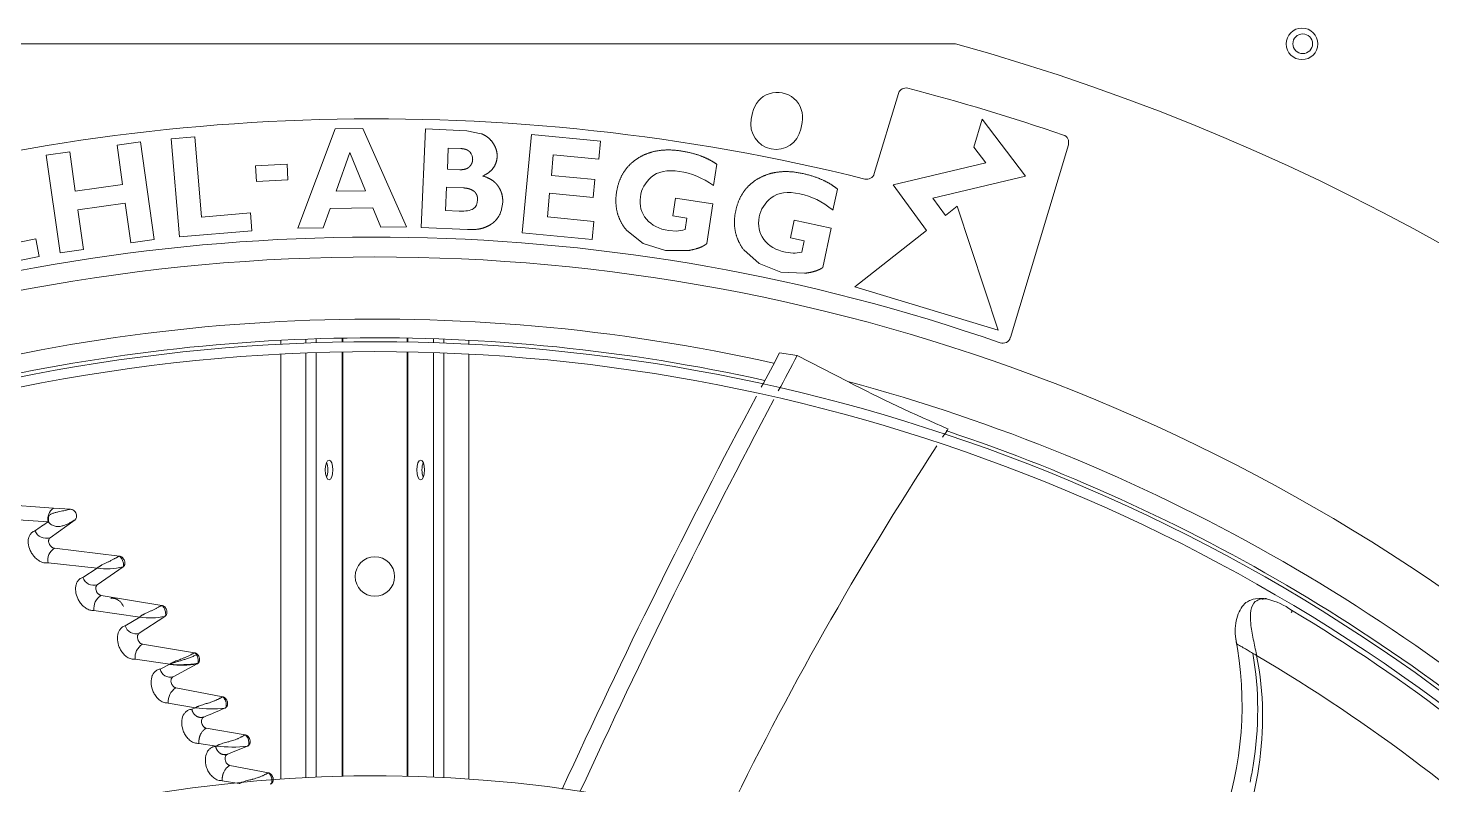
# Model space of a CAD drawing. Header units: millimetres. Extents: x 113490 to 142599, y -20467 to 115.
# Drawn here: x 130017.3 to 130373.1, y -11016.3 to -10824.5 of the extents above; entities that cross this region are included whole.
import ezdxf

# ---------------------------------------------------------------- set-up
doc = ezdxf.new("R2010")
doc.units = ezdxf.units.MM
doc.layers.add('DV3_0', color=7, linetype='Continuous')

msp = doc.modelspace()

# ---------------------------------------------------------------- linework, layer by layer
at = {"layer": 'DV3_0', "color": 7, "linetype": 'Continuous', "lineweight": 15}
for p, q in [((129958.06, -10828.49), (130252.41, -10828.49)), ((130237.91, -10841.1), (130231.8, -10861.39)), ((130200.96, -10845.94), (130200.63, -10847.61)), ((130213.19, -10850.1), (130213.52, -10848.44)), ((130259.18, -10847.62), (130257.04, -10854.72)), ((130270.16, -10862.06), (130259.18, -10847.62)), ((130095.18, -10850.07), (130085.73, -10875.19)), ((130102.2, -10849.99), (130095.18, -10850.07)), ((130113.23, -10874.86), (130102.2, -10849.99)), ((130118.07, -10850.05), (130116.94, -10875.02)), ((130128.53, -10850.52), (130118.07, -10850.05)), ((130132.21, -10851.26), (130128.53, -10850.52)), ((130144.93, -10851.46), (130142.55, -10876.35)), ((130162.43, -10853.13), (130144.93, -10851.46)), ((130045.83, -10853.32), (130039.89, -10854.16)), ((130039.89, -10854.16), (130041.3, -10864.13)), ((130049.33, -10878.07), (130045.83, -10853.32)), ((130059.58, -10852.03), (130053.61, -10852.53)), ((130053.61, -10852.53), (130055.69, -10877.44)), ((130061.28, -10872.39), (130059.58, -10852.03)), ((130123.61, -10860.26), (130123.85, -10854.9)), ((130123.85, -10854.9), (130127.03, -10855.04)), ((130161.99, -10857.69), (130162.43, -10853.13)), ((130257.04, -10854.72), (130260.06, -10858.68)), ((130266.29, -10902.95), (130281, -10854.07)), ((130027.9, -10855.85), (130021.96, -10856.69)), ((130021.96, -10856.69), (130025.46, -10881.45)), ((130029.31, -10865.83), (130027.9, -10855.85)), ((130082.99, -10858.97), (130075, -10859.39)), ((130083.2, -10862.96), (130082.99, -10858.97)), ((130095.41, -10865.8), (130098.85, -10856.01)), ((130098.85, -10856.01), (130102.87, -10865.71)), ((130149.96, -10861.83), (130150.46, -10856.59)), ((130150.46, -10856.59), (130161.99, -10857.69)), ((130191.08, -10864.43), (130191.88, -10859.03)), ((130260.06, -10858.68), (130236.56, -10864.22)), ((130075, -10859.39), (130075.21, -10863.38)), ((130126.79, -10860.4), (130123.61, -10860.26)), ((130160.97, -10862.88), (130149.96, -10861.83)), ((130246.63, -10867.6), (130270.16, -10862.06)), ((130041.3, -10864.13), (130029.31, -10865.83)), ((130075.21, -10863.38), (130083.2, -10862.96)), ((130102.87, -10865.71), (130095.41, -10865.8)), ((130123.13, -10870.74), (130123.4, -10864.82)), ((130123.4, -10864.82), (130127.67, -10865.01)), ((130160.54, -10867.42), (130160.97, -10862.88)), ((130221.34, -10870.63), (130222.48, -10865.29)), ((130236.56, -10864.22), (130245.03, -10875.77)), ((130029.98, -10870.6), (130041.97, -10868.9)), ((130041.97, -10868.9), (130043.39, -10878.91)), ((130137.2, -10870.9), (130137.63, -10868.61)), ((130148.95, -10872.37), (130149.53, -10866.37)), ((130149.53, -10866.37), (130160.54, -10867.42)), ((130181.45, -10867.59), (130180.77, -10872.12)), ((130190.9, -10869), (130181.45, -10867.59)), ((130189.39, -10879.12), (130190.9, -10869)), ((130249.84, -10871.98), (130246.63, -10867.6)), ((130252.82, -10869.63), (130249.84, -10871.98)), ((130263.17, -10901.03), (130252.82, -10869.63)), ((130031.39, -10880.61), (130029.98, -10870.6)), ((130073.69, -10871.36), (130061.28, -10872.39)), ((130074.07, -10875.9), (130073.69, -10871.36)), ((130092.12, -10875.11), (130093.87, -10870.19)), ((130093.87, -10870.19), (130104.71, -10870.06)), ((130104.71, -10870.06), (130106.74, -10874.94)), ((130126.59, -10870.89), (130123.13, -10870.74)), ((130160.75, -10873.5), (130148.95, -10872.37)), ((130180.77, -10872.12), (130184.3, -10872.64)), ((130184.3, -10872.64), (130183.86, -10875.54)), ((130211.54, -10873.19), (130210.59, -10877.67)), ((130220.89, -10875.18), (130211.54, -10873.19)), ((130055.69, -10877.44), (130074.07, -10875.9)), ((130085.73, -10875.19), (130092.12, -10875.11)), ((130106.74, -10874.94), (130113.23, -10874.86)), ((130116.94, -10875.02), (130128.74, -10875.56)), ((130142.55, -10876.35), (130160.31, -10878.04)), ((130160.31, -10878.04), (130160.75, -10873.5)), ((130169.12, -10875.84), (130173.27, -10879.11)), ((130181.69, -10875.93), (130179.75, -10875.84)), ((130218.76, -10885.19), (130220.89, -10875.18)), ((130245.03, -10875.77), (130226.85, -10890.1)), ((130019.27, -10877.95), (130007.65, -10880.24)), ((130020.16, -10882.43), (130019.27, -10877.95)), ((130043.39, -10878.91), (130049.33, -10878.07)), ((130173.27, -10879.11), (130178.85, -10880.89)), ((130210.59, -10877.67), (130214.07, -10878.42)), ((130214.07, -10878.42), (130213.46, -10881.29)), ((130002.65, -10885.88), (130020.16, -10882.43)), ((130025.46, -10881.45), (130031.39, -10880.61)), ((130178.85, -10880.89), (130184.81, -10880.85)), ((130198.72, -10880.67), (130202.66, -10884.2)), ((130211.27, -10881.54), (130209.33, -10881.32)), ((130202.66, -10884.2), (130208.13, -10886.32)), ((130208.13, -10886.32), (130214.08, -10886.64)), ((130226.85, -10890.1), (130263.17, -10901.03)), ((130081.43, -10904.61), (130081.43, -10903.61)), ((130097.09, -10904.06), (130097.09, -10903.06)), ((130113.39, -10903.06), (130113.39, -10904.06)), ((130129.05, -10904.61), (130129.05, -10903.61)), ((130081.43, -11014.81), (130081.43, -10907.12)), ((130097.09, -11014.09), (130097.09, -10906.56)), ((130113.39, -10906.56), (130113.39, -11014.09)), ((130129.05, -11014.81), (130129.05, -10907.12)), ((130212.28, -10907.5), (130207.82, -10906.84)), ((130225.08, -10914.06), (130212.28, -10907.5)), ((130009.94, -10945.15), (130023.78, -10946.18)), ((130023.78, -10946.18), (130028.1, -10946.44)), ((130008.62, -10948.73), (130022.44, -10949.63)), ((130022.44, -10949.63), (130022.6, -10949.78)), ((130029.24, -10949.1), (130022.9, -10953.68)), ((130024.02, -10956.32), (130040.48, -10958.35)), ((130022.42, -10960.05), (130034.83, -10961.4)), ((130034.83, -10961.4), (130031.22, -10963.73)), ((130041.41, -10961.07), (130034.89, -10965.57)), ((130035.83, -10968.27), (130051.24, -10970.83)), ((130034.04, -10972.09), (130045.63, -10973.77)), ((130045.63, -10973.77), (130041.97, -10975.98)), ((130052.03, -10973.59), (130045.5, -10977.89)), ((130046.34, -10980.63), (130059.54, -10982.83)), ((130044.48, -10984.48), (130053.27, -10985.74)), ((130053.27, -10985.74), (130050.79, -10986.95)), ((130060.21, -10985.65), (130054.08, -10988.91)), ((130054.78, -10991.7), (130066.67, -10994)), ((130052.85, -10995.56), (130059.81, -10996.75)), ((130059.81, -10996.75), (130058.84, -10997.12)), ((130062.51, -11001.93), (130072.38, -11003.65)), ((130060.63, -11005.78), (130065.1, -11006.45)), ((130065.1, -11006.45), (130064.88, -11006.53)), ((130068.47, -11011.37), (130078.25, -11013.25)), ((130066.54, -11015.24), (130070.88, -11015.97))]:
    msp.add_line(p, q, dxfattribs=at)
at = {"layer": 'DV3_0', "color": 7, "linetype": 'Continuous', "lineweight": 20}
for p, q in [((130087.74, -10904.33), (130087.74, -10903.33)), ((130090.36, -10904.23), (130090.36, -10903.23)), ((130096.93, -10904.07), (130096.93, -10903.07)), ((130113.55, -10904.07), (130113.55, -10903.07)), ((130120.12, -10904.23), (130120.12, -10903.23)), ((130122.74, -10904.33), (130122.74, -10903.33)), ((130087.74, -11014.43), (130087.74, -10906.83)), ((130090.36, -11014.31), (130090.36, -10906.73)), ((130096.93, -11014.09), (130096.93, -10906.57)), ((130113.55, -11014.09), (130113.55, -10906.57)), ((130120.12, -11014.31), (130120.12, -10906.73)), ((130122.74, -11014.43), (130122.74, -10906.83))]:
    msp.add_line(p, q, dxfattribs=at)
at = {"layer": 'DV3_0', "color": 7, "linetype": 'Continuous', "lineweight": 15}
for centre, radius in [((130340.2, -10828.5), 4), ((130340.4, -10828.48), 2.5), ((130105.24, -10963.49), 5)]:
    msp.add_circle(centre, radius, dxfattribs=at)
for centre, radius, start, end in [((130105.24, -11359.99), 551.5, 15.4775, 74.5225), ((130207.24, -10847.19), 6.4, 348.75, 168.75), ((130239.82, -10841.68), 2, 75.4439, 163.25), ((130105.24, -11359.99), 537.5, 71.0561, 75.4439), ((130105.24, -11359.99), 512.5, 75.9794, 107.1378), ((130206.91, -10848.85), 6.4, 168.75, 348.75), ((130279.08, -10853.49), 2, 343.25, 71.0561), ((130229.89, -10860.82), 2, 255.9794, 343.25), ((130105.24, -11359.99), 482.5, 70.825, 107.1317), ((130105.24, -11359.99), 477.5, 46.9802, 133.0198), ((130105.24, -11359.99), 456, 45.9967, 135.345), ((130105.24, -11359.99), 457, 77.5175, 104.2543), ((130264.37, -10902.37), 2, 250.825, 343.25), ((130105.24, -11359.99), 453.5, 90, 135.5593), ((130105.24, -11359.99), 453.5, 45.9921, 90), ((131826.83, -11783.04), 1840.9, 151.57802, 151.88534), ((131904.01, -11818.41), 1921.39, 151.69991, 152.00241), ((130412.03, -10552.05), 407.44, 242.6881, 246.6449), ((131826.83, -11783.04), 1840.9, 151.96336, 155.42218), ((131904.01, -11818.41), 1921.39, 152.07515, 155.37903), ((130978.24, -11406.96), 872.25, 146.54442, 146.70969), ((130105.24, -11359.99), 457, 46.1533, 71.5308), ((130978.24, -11406.96), 872.25, 146.8819, 154.10499), ((130025.63, -10948.88), 3.28, 124.4035, 193.2063), ((130024.09, -10949.42), 1.96, 129.2476, 139.846), ((130118.22, -11093.41), 172.76, 123.6694, 125.0185), ((130026.29, -10948.95), 3.78, 167.9046, 192.7148), ((130024.71, -10948.06), 2.72, 219.2454, 226.0311), ((130021.95, -10950.7), 3.12, 202.9813, 287.5853), ((130025.91, -10959.34), 3.56, 122.1591, 191.5595), ((130037.13, -10941.85), 19.69, 263.3082, 282.5642), ((130034.02, -10962.74), 2.97, 199.4659, 287.0302), ((130037.91, -10971.57), 3.9, 122.1583, 187.5906), ((130330.63, -10972.9), 3.79, 77.061, 126.3859), ((130330.93, -10970.05), 1.01, 56.9571, 135.7951), ((130331.52, -10968.99), 0.229, 257.3221, 265.2989), ((130326.39, -10988.18), 19.65, 55.265, 74.9071), ((130104.95, -11360.29), 452.62, 46.1596, 59.0713), ((130044.69, -10975.17), 2.85, 196.7002, 286.4857), ((130048.32, -10955.77), 18.2, 261.4837, 281.7372), ((130235.13, -10996.17), 89.89, 340.2075, 11.1643), ((130048.43, -10984.01), 3.98, 121.7581, 186.7459), ((130244.18, -10997.37), 84.81, 350.506, 9.7892), ((130200.86, -11008.49), 130.27, 11.0605, 11.1618), ((130053.34, -10986.41), 2.6, 191.9833, 286.655), ((130056.42, -10962.2), 23.76, 262.3892, 279.1865), ((130056.96, -10995.2), 4.12, 121.902, 185.08), ((130063.9, -10969.27), 27.78, 261.5257, 276.8733), ((128257.45, -6692.3), 4669.53, 292.73255, 292.8035), ((130069.27, -10973.99), 32.73, 262.6745, 276.415), ((128162.19, -6226.39), 5147.86, 291.72747, 291.78788), ((130067.5, -11007.73), 1.04, 238.4772, 273.809), ((130230.08, -10995.56), 99.02, 348.2937, 350.8181), ((130105.24, -11359.99), 346, 46.4603, 135.3186)]:
    msp.add_arc(centre, radius, start, end, dxfattribs=at)
at = {"layer": 'DV3_0', "color": 7, "linetype": 'Continuous', "lineweight": 20}
for centre, radius, start, end in [((130105.24, -11359.99), 461.75, 77.3584, 107.6844), ((130105.24, -11359.99), 461.75, 46.1456, 74.9574), ((130058.79, -10984.01), 1.39, 28.5144, 57.7171), ((130107.26, -11358.1), 435.17, 46.1979, 59.4106), ((130055.67, -10958.1), 27.75, 265.0448, 279.7658), ((130059.94, -10985.26), 0.473, 304.7153, 336.8695)]:
    msp.add_arc(centre, radius, start, end, dxfattribs=at)
at = {"layer": 'DV3_0', "color": 7, "linetype": 'Continuous', "lineweight": 15}
for centre, major_axis, ratio, start_param, end_param in [((130123.38, -10858.73), (-6.56, -1.66), 0.614349, 2.958164, 3.43458), ((130445.1, -10979.28), (272.04, -113.98), 0.160656, 3.064277, 3.184555), ((130401.25, -11123.27), (225.91, -261.05), 0.127024, 2.997196, 3.143033), ((130165.65, -11333.15), (15.09, 472.48), 0.183952, 6.16269, 6.26334), ((130415.03, -11141.64), (209.27, -274.17), 0.127082, 2.997129, 3.143033), ((130078.41, -10824.31), (-52.22, 45.56), 0.179638, 3.093177, 3.288878), ((130467.59, -11000.74), (264.29, -130.34), 0.160729, 3.064235, 3.184569), ((130167.19, -11336.91), (44.07, 470.66), 0.183952, 6.16269, 6.26334), ((130083.33, -10843.6), (-47.43, 26.04), 0.172874, -3.479683, -3.23109), ((130125.01, -10867.87), (-12.35, 2.41), 0.677865, 2.750654, 3.065029), ((130312.57, -10735.56), (138.09, 137.84), 0.194961, 3.124381, 3.285213), ((130196.62, -10865.12), (-16.61, -10.3), 0.198416, 0.346171, 0.581461), ((130350.52, -10749.46), (146.3, 129.11), 0.194957, 3.124381, 3.285209), ((130226.73, -10871.74), (-17.11, -9.2), 0.198856, 0.347295, 0.583383), ((130092.35, -10936.49), (0, -2.5), 0.386711, 0.731153, 2.41044), ((130118.13, -10936.49), (0, -2.5), 0.386711, 3.87274, 5.552038)]:
    msp.add_ellipse(centre, major_axis=major_axis, ratio=ratio, start_param=start_param, end_param=end_param, dxfattribs=at)
for centre in [(130093.64, -10936.49), (130116.84, -10936.49)]:
    msp.add_ellipse(centre, major_axis=(0, -2.5), ratio=0.386711, dxfattribs=at)
for points, degree, knots in [([(130134.57, -10852.87), (130134.17, -10852.41), (130133.63, -10852.03), (130133.01, -10851.59), (130132.21, -10851.26)], 2, [0, 0, 0, 0.5, 0.5, 1, 1, 1]), ([(130127.03, -10855.04), (130127.43, -10855.06), (130127.77, -10855.13), (130128.12, -10855.2), (130128.42, -10855.31), (130128.72, -10855.43), (130128.96, -10855.6), (130129.19, -10855.76), (130129.37, -10855.97)], 2, [0, 0, 0, 0.25, 0.25, 0.5, 0.5, 0.75, 0.75, 1, 1, 1]), ([(130136.21, -10857.16), (130136.28, -10856.1), (130135.91, -10855.09), (130135.51, -10853.95), (130134.57, -10852.87)], 2, [0, 0, 0, 0.5, 0.5, 1, 1, 1]), ([(130182.74, -10855.63), (130179.31, -10855.11), (130176.44, -10855.68), (130173.91, -10856.19), (130171.83, -10857.53)], 2, [0, 0, 0, 0.5, 0.5, 1, 1, 1]), ([(130130.02, -10857.83), (130130, -10858.34), (130129.8, -10858.8), (130129.59, -10859.24), (130129.22, -10859.63)], 2, [0, 0, 0, 0.5, 0.5, 1, 1, 1]), ([(130132.59, -10861.97), (130134.37, -10861.18), (130135.28, -10859.91), (130136.12, -10858.73), (130136.21, -10857.16)], 2, [0, 0, 0, 0.5, 0.5, 1, 1, 1]), ([(130171.83, -10857.53), (130169.62, -10858.96), (130168.29, -10861.05), (130166.9, -10863.24), (130166.47, -10866.17)], 2, [0, 0, 0, 0.5, 0.5, 1, 1, 1]), ([(130191.88, -10859.03), (130190.27, -10857.86), (130188.21, -10857.05), (130185.78, -10856.09), (130182.74, -10855.63)], 2, [0, 0, 0, 0.5, 0.5, 1, 1, 1]), ([(130129.22, -10859.63), (130128.83, -10860.03), (130128.22, -10860.22), (130127.62, -10860.41), (130126.79, -10860.4)], 2, [0, 0, 0, 0.5, 0.5, 1, 1, 1]), ([(130136.48, -10864.57), (130135.92, -10863.76), (130135.06, -10863.14), (130134.04, -10862.42), (130132.59, -10861.97)], 2, [0, 0, 0, 0.5, 0.5, 1, 1, 1]), ([(130202.56, -10862.57), (130200.26, -10863.85), (130198.81, -10865.86), (130197.28, -10867.96), (130196.68, -10870.86)], 2, [0, 0, 0, 0.5, 0.5, 1, 1, 1]), ([(130213.56, -10861.34), (130210.17, -10860.61), (130207.27, -10861.01), (130204.72, -10861.35), (130202.56, -10862.57)], 2, [0, 0, 0, 0.5, 0.5, 1, 1, 1]), ([(130222.48, -10865.29), (130220.94, -10864.03), (130218.93, -10863.09), (130216.56, -10861.98), (130213.56, -10861.34)], 2, [0, 0, 0, 0.5, 0.5, 1, 1, 1]), ([(130127.67, -10865.01), (130128.51, -10865.05), (130129.17, -10865.26), (130129.83, -10865.47), (130130.33, -10865.85)], 2, [0, 0, 0, 0.5, 0.5, 1, 1, 1]), ([(130130.33, -10865.85), (130130.57, -10866.04), (130130.75, -10866.27), (130130.93, -10866.5), (130131.05, -10866.77), (130131.28, -10867.31), (130131.26, -10868)], 2, [0, 0, 0, 0.25, 0.25, 0.5, 0.5, 1, 1, 1]), ([(130137.63, -10868.61), (130137.68, -10867.51), (130137.39, -10866.5), (130137.1, -10865.48), (130136.48, -10864.57)], 2, [0, 0, 0, 0.5, 0.5, 1, 1, 1]), ([(130166.47, -10866.17), (130166.05, -10869.05), (130166.75, -10871.51), (130167.42, -10873.87), (130169.12, -10875.84)], 2, [0, 0, 0, 0.5, 0.5, 1, 1, 1]), ([(130133.11, -10875.01), (130134.06, -10874.63), (130134.77, -10874.16), (130135.37, -10873.76), (130135.81, -10873.28)], 2, [0, 0, 0, 0.5, 0.5, 1, 1, 1]), ([(130196.68, -10870.86), (130196.08, -10873.71), (130196.63, -10876.21), (130197.15, -10878.61), (130198.72, -10880.67)], 2, [0, 0, 0, 0.5, 0.5, 1, 1, 1]), ([(130184.81, -10880.85), (130186.43, -10880.58), (130187.66, -10880.09), (130188.67, -10879.68), (130189.39, -10879.12)], 2, [0, 0, 0, 0.5, 0.5, 1, 1, 1]), ([(130214.08, -10886.64), (130215.71, -10886.47), (130216.97, -10886.05), (130218, -10885.71), (130218.76, -10885.19)], 2, [0, 0, 0, 0.5, 0.5, 1, 1, 1]), ([(130028.1, -10946.44), (130027.8, -10946.5), (130027.45, -10946.58), (130026.66, -10946.76), (130026.21, -10946.86), (130025.49, -10947.01), (130025.23, -10947.06), (130024.72, -10947.18), (130024.46, -10947.23), (130023.95, -10947.37), (130023.7, -10947.45), (130023.24, -10947.64), (130023.03, -10947.75), (130022.85, -10947.9)], 3, [0, 0, 0, 0, 0.25, 0.25, 0.5, 0.5, 0.625, 0.625, 0.75, 0.75, 0.875, 0.875, 1, 1, 1, 1]), ([(130029.24, -10949.1), (130029.42, -10948.98), (130029.56, -10948.77), (130029.68, -10948.26), (130029.66, -10947.95), (130029.48, -10947.46), (130029.39, -10947.29), (130029.17, -10946.99), (130029.03, -10946.85), (130028.77, -10946.65), (130028.64, -10946.59), (130028.39, -10946.48), (130028.25, -10946.45), (130028.1, -10946.44)], 3, [0, 0, 0, 0, 0.25, 0.25, 0.5, 0.5, 0.625, 0.625, 0.75, 0.75, 0.875, 0.875, 1, 1, 1, 1]), ([(130022.82, -10950.02), (130023.09, -10950.28), (130023.41, -10950.47), (130024.06, -10950.73), (130024.4, -10950.79), (130025.07, -10950.83), (130025.4, -10950.8), (130026.04, -10950.67), (130026.34, -10950.58), (130026.93, -10950.37), (130027.2, -10950.25), (130027.72, -10950), (130027.96, -10949.86), (130028.63, -10949.49), (130028.99, -10949.25), (130029.24, -10949.1)], 3, [0, 0, 0, 0, 0.125, 0.125, 0.25, 0.25, 0.375, 0.375, 0.5, 0.5, 0.625, 0.625, 0.75, 0.75, 1, 1, 1, 1]), ([(130019.08, -10951.92), (130018.93, -10951.98), (130018.65, -10952.09), (130018.29, -10952.34), (130017.99, -10952.65), (130017.75, -10953), (130017.58, -10953.37), (130017.34, -10954.16), (130017.34, -10955.53), (130017.91, -10957.05), (130018.65, -10958.17), (130019.36, -10958.96), (130020.27, -10959.62), (130021.34, -10960.08), (130022.06, -10960.06), (130022.42, -10960.05)], 3, [0, 0, 0, 0, 0.044282, 0.086947, 0.128181, 0.168178, 0.206942, 0.244399, 0.392716, 0.551505, 0.626615, 0.710875, 0.802196, 0.898624, 1, 1, 1, 1]), ([(130022.9, -10953.68), (130022.87, -10953.7), (130022.83, -10953.74), (130022.76, -10953.8), (130022.71, -10953.87), (130022.64, -10953.98), (130022.58, -10954.14), (130022.53, -10954.35), (130022.53, -10954.59), (130022.58, -10954.93), (130022.72, -10955.28), (130022.92, -10955.61), (130023.09, -10955.81), (130023.27, -10955.98), (130023.45, -10956.11), (130023.63, -10956.21), (130023.83, -10956.29), (130023.95, -10956.31), (130024.02, -10956.32)], 3, [0, 0, 0, 0, 0.029926, 0.059804, 0.0899, 0.120475, 0.184302, 0.249473, 0.320003, 0.392088, 0.546011, 0.623156, 0.700072, 0.760986, 0.821133, 0.882127, 0.941254, 1, 1, 1, 1]), ([(130034.83, -10961.4), (130034.87, -10961.37), (130034.93, -10961.31), (130035.05, -10961.21), (130035.18, -10961.11), (130035.33, -10961), (130035.49, -10960.9), (130035.67, -10960.79), (130035.86, -10960.67), (130036.11, -10960.54), (130036.41, -10960.39), (130036.77, -10960.21), (130037.11, -10960.05), (130037.46, -10959.89), (130037.79, -10959.73), (130038.13, -10959.56), (130038.47, -10959.39), (130038.8, -10959.22), (130039.12, -10959.05), (130039.42, -10958.88), (130039.71, -10958.73), (130039.98, -10958.58), (130040.24, -10958.45), (130040.4, -10958.38), (130040.48, -10958.35)], 3, [0, 0, 0, 0, 0.023358, 0.048607, 0.075803, 0.104995, 0.136229, 0.169543, 0.204976, 0.24256, 0.301686, 0.361473, 0.421929, 0.476499, 0.53161, 0.587466, 0.643866, 0.698282, 0.750998, 0.802313, 0.852538, 0.901999, 0.951034, 1, 1, 1, 1]), ([(130040.48, -10958.35), (130040.51, -10958.35), (130040.58, -10958.36), (130040.68, -10958.39), (130040.78, -10958.42), (130040.88, -10958.46), (130040.97, -10958.51), (130041.1, -10958.58), (130041.24, -10958.69), (130041.4, -10958.85), (130041.56, -10959.05), (130041.69, -10959.29), (130041.8, -10959.55), (130041.88, -10959.91), (130041.88, -10960.26), (130041.79, -10960.57), (130041.71, -10960.75), (130041.61, -10960.89), (130041.52, -10960.99), (130041.45, -10961.04), (130041.41, -10961.07)], 3, [0, 0, 0, 0, 0.030046, 0.059999, 0.090071, 0.120472, 0.151405, 0.183063, 0.238908, 0.29524, 0.368162, 0.441585, 0.516209, 0.590866, 0.737097, 0.805482, 0.87329, 0.91637, 0.958392, 1, 1, 1, 1]), ([(130031.22, -10963.72), (130031.06, -10963.78), (130030.76, -10963.89), (130030.37, -10964.16), (130030.05, -10964.48), (130029.82, -10964.82), (130029.64, -10965.18), (130029.38, -10965.94), (130029.29, -10967.28), (130029.76, -10968.84), (130030.43, -10970.03), (130031.12, -10970.88), (130031.99, -10971.58), (130033.01, -10972.07), (130033.69, -10972.08), (130034.04, -10972.09)], 3, [0, 0, 0, 0, 0.048476, 0.093805, 0.13626, 0.175839, 0.21232, 0.245599, 0.39477, 0.547934, 0.630233, 0.718059, 0.809647, 0.90347, 1, 1, 1, 1]), ([(130034.89, -10965.57), (130034.87, -10965.59), (130034.82, -10965.63), (130034.76, -10965.69), (130034.7, -10965.76), (130034.63, -10965.86), (130034.56, -10966.01), (130034.5, -10966.22), (130034.48, -10966.46), (130034.51, -10966.8), (130034.61, -10967.15), (130034.78, -10967.48), (130034.93, -10967.69), (130035.09, -10967.86), (130035.26, -10968.01), (130035.44, -10968.13), (130035.63, -10968.22), (130035.77, -10968.25), (130035.83, -10968.27)], 3, [0, 0, 0, 0, 0.029226, 0.058279, 0.08738, 0.116751, 0.181269, 0.24707, 0.317634, 0.389516, 0.540863, 0.615937, 0.690699, 0.751332, 0.811212, 0.87573, 0.938063, 1, 1, 1, 1]), ([(130038.31, -10969.03), (130038.36, -10969.02), (130038.46, -10969.01), (130038.6, -10969), (130038.74, -10968.99), (130038.88, -10969), (130039.02, -10969.01), (130039.15, -10969.04), (130039.28, -10969.06), (130039.4, -10969.1), (130039.52, -10969.13), (130039.63, -10969.17), (130039.74, -10969.22), (130039.83, -10969.27), (130039.93, -10969.31), (130040.08, -10969.4), (130040.29, -10969.54), (130040.56, -10969.74), (130040.8, -10969.98), (130041.01, -10970.24), (130041.2, -10970.51), (130041.37, -10970.79), (130041.45, -10970.98), (130041.5, -10971.07)], 3, [0, 0, 0, 0, 0.040571, 0.080379, 0.119229, 0.156976, 0.193515, 0.228775, 0.262707, 0.295285, 0.326491, 0.356315, 0.38475, 0.411789, 0.437421, 0.461633, 0.541426, 0.620839, 0.699591, 0.777365, 0.853672, 0.927968, 1, 1, 1, 1]), ([(130327.58, -10969.33), (130327.12, -10969.49), (130326.22, -10969.84), (130324.98, -10971.07), (130323.98, -10972.93), (130323.35, -10975.28), (130323.21, -10977.98), (130323.46, -10979.65), (130323.62, -10980.62)], 3, [0, 0, 0, 0, 0.123231, 0.287955, 0.462255, 0.642912, 0.824473, 1, 1, 1, 1]), ([(130045.63, -10973.77), (130045.66, -10973.74), (130045.73, -10973.67), (130045.85, -10973.58), (130045.98, -10973.48), (130046.13, -10973.37), (130046.29, -10973.27), (130046.47, -10973.16), (130046.67, -10973.05), (130046.92, -10972.92), (130047.22, -10972.77), (130047.58, -10972.6), (130047.93, -10972.45), (130048.27, -10972.3), (130048.6, -10972.15), (130048.94, -10971.99), (130049.28, -10971.82), (130049.61, -10971.66), (130049.92, -10971.5), (130050.22, -10971.35), (130050.5, -10971.2), (130050.76, -10971.06), (130051.01, -10970.94), (130051.17, -10970.87), (130051.24, -10970.83)], 3, [0, 0, 0, 0, 0.023537, 0.049016, 0.076492, 0.106017, 0.137635, 0.171387, 0.207311, 0.245442, 0.305194, 0.365536, 0.426466, 0.480671, 0.535546, 0.591276, 0.647668, 0.701926, 0.754334, 0.805198, 0.854844, 0.903618, 0.951878, 1, 1, 1, 1]), ([(130051.24, -10970.83), (130051.27, -10970.84), (130051.34, -10970.85), (130051.44, -10970.88), (130051.54, -10970.92), (130051.64, -10970.96), (130051.73, -10971.02), (130051.85, -10971.1), (130051.98, -10971.21), (130052.13, -10971.37), (130052.27, -10971.58), (130052.4, -10971.82), (130052.48, -10972.08), (130052.55, -10972.44), (130052.53, -10972.79), (130052.43, -10973.1), (130052.34, -10973.28), (130052.23, -10973.42), (130052.14, -10973.51), (130052.06, -10973.57), (130052.03, -10973.59)], 3, [0, 0, 0, 0, 0.030435, 0.060713, 0.091055, 0.121684, 0.152813, 0.184648, 0.239807, 0.295545, 0.36681, 0.438709, 0.51248, 0.586544, 0.733293, 0.80257, 0.871329, 0.915038, 0.957719, 1, 1, 1, 1]), ([(130328.38, -10969.85), (130327.78, -10970.36), (130327.42, -10971.13), (130327.07, -10973.04), (130327.09, -10974.19), (130327.36, -10976.68), (130327.6, -10978.02), (130328.13, -10980.69), (130328.42, -10982.03), (130328.67, -10983.27)], 3, [0, 0, 0, 0, 0.25, 0.25, 0.5, 0.5, 0.75, 0.75, 1, 1, 1, 1]), ([(130041.97, -10975.98), (130041.81, -10976.04), (130041.5, -10976.14), (130041.1, -10976.4), (130040.77, -10976.71), (130040.51, -10977.06), (130040.32, -10977.42), (130040.02, -10978.2), (130039.88, -10979.56), (130040.29, -10981.14), (130040.92, -10982.35), (130041.59, -10983.23), (130042.44, -10983.96), (130043.45, -10984.46), (130044.13, -10984.47), (130044.48, -10984.48)], 3, [0, 0, 0, 0, 0.047744, 0.092804, 0.135367, 0.175516, 0.213186, 0.248271, 0.398257, 0.548409, 0.630442, 0.718038, 0.809514, 0.903308, 1, 1, 1, 1]), ([(130045.5, -10977.89), (130045.48, -10977.91), (130045.43, -10977.95), (130045.36, -10978.01), (130045.3, -10978.08), (130045.22, -10978.19), (130045.14, -10978.35), (130045.08, -10978.56), (130045.05, -10978.8), (130045.07, -10979.15), (130045.16, -10979.51), (130045.32, -10979.83), (130045.46, -10980.04), (130045.61, -10980.22), (130045.77, -10980.37), (130045.95, -10980.49), (130046.14, -10980.58), (130046.27, -10980.62), (130046.34, -10980.63)], 3, [0, 0, 0, 0, 0.030556, 0.0611, 0.091889, 0.123169, 0.18868, 0.255461, 0.326589, 0.398898, 0.549183, 0.622104, 0.694543, 0.753361, 0.811411, 0.87568, 0.937911, 1, 1, 1, 1]), ([(130053.27, -10985.74), (130053.31, -10985.72), (130053.38, -10985.66), (130053.49, -10985.57), (130053.61, -10985.49), (130053.74, -10985.41), (130053.96, -10985.29), (130054.32, -10985.11), (130054.84, -10984.89), (130055.36, -10984.69), (130055.78, -10984.53), (130056.13, -10984.41), (130056.45, -10984.28), (130056.8, -10984.14), (130057.28, -10983.94), (130057.87, -10983.67), (130058.43, -10983.39), (130058.82, -10983.19), (130059.07, -10983.06), (130059.31, -10982.93), (130059.46, -10982.87), (130059.54, -10982.83)], 3, [0, 0, 0, 0, 0.02106, 0.04289, 0.065519, 0.088973, 0.113272, 0.180338, 0.266379, 0.359536, 0.423294, 0.457111, 0.514578, 0.56736, 0.615521, 0.72676, 0.827901, 0.87053, 0.913174, 0.956207, 1, 1, 1, 1]), ([(130059.54, -10982.83), (130059.56, -10982.84), (130059.61, -10982.85), (130059.69, -10982.87), (130059.77, -10982.89), (130059.88, -10982.94), (130060, -10983), (130060.15, -10983.11), (130060.3, -10983.25), (130060.51, -10983.49), (130060.67, -10983.81), (130060.77, -10984.16), (130060.8, -10984.44), (130060.79, -10984.71), (130060.74, -10984.97), (130060.65, -10985.2), (130060.54, -10985.37), (130060.43, -10985.49), (130060.33, -10985.58), (130060.25, -10985.63), (130060.21, -10985.65)], 3, [0, 0, 0, 0, 0.023315, 0.046799, 0.070568, 0.094734, 0.142575, 0.190896, 0.246317, 0.302429, 0.444207, 0.517356, 0.590989, 0.664686, 0.737253, 0.805921, 0.874102, 0.91677, 0.958528, 1, 1, 1, 1]), ([(130302.32, -11075.81), (130304.52, -11072.04), (130306.66, -11068.24), (130313.4, -11055.96), (130317.86, -11047.36), (130325.11, -11029.8), (130327.9, -11020.83), (130330.64, -11002.5), (130330.62, -10993.13), (130328.71, -10983.5)], 3, [0.5681808, 0.5681808, 0.5681808, 0.5681808, 0.625, 0.625, 0.75, 0.75, 0.875, 0.875, 1, 1, 1, 1]), ([(130323.6, -10980.54), (130323.61, -10980.54), (130323.69, -10980.58), (130323.92, -10980.72), (130324.36, -10980.97), (130324.84, -10981.24), (130325.49, -10981.61), (130326.29, -10982.08), (130327.32, -10982.68), (130328.21, -10983.2), (130328.71, -10983.5)], 3, [0.4374994, 0.4374994, 0.4374994, 0.4374994, 0.4998211, 0.6248763, 0.6874038, 0.7499314, 0.812459, 0.8749866, 0.9375141, 0.9999951, 0.9999951, 0.9999951, 0.9999951]), ([(130050.79, -10986.95), (130050.64, -10986.99), (130050.34, -10987.05), (130049.95, -10987.25), (130049.62, -10987.48), (130049.35, -10987.75), (130049.13, -10988.03), (130048.95, -10988.32), (130048.62, -10989.03), (130048.4, -10990.34), (130048.72, -10991.96), (130049.28, -10993.22), (130049.94, -10994.17), (130050.79, -10994.96), (130051.8, -10995.5), (130052.5, -10995.54), (130052.85, -10995.56)], 3, [0, 0, 0, 0, 0.043237, 0.083715, 0.121568, 0.156899, 0.189672, 0.219825, 0.247272, 0.396379, 0.542711, 0.627314, 0.71676, 0.809383, 0.903583, 1, 1, 1, 1]), ([(130054.08, -10988.91), (130054.06, -10988.92), (130054, -10988.95), (130053.93, -10989.01), (130053.86, -10989.08), (130053.77, -10989.18), (130053.68, -10989.33), (130053.6, -10989.54), (130053.56, -10989.78), (130053.55, -10990.13), (130053.64, -10990.58), (130053.87, -10991.05), (130054.13, -10991.34), (130054.33, -10991.5), (130054.48, -10991.59), (130054.63, -10991.66), (130054.73, -10991.69), (130054.78, -10991.7)], 3, [0, 0, 0, 0, 0.03044, 0.060836, 0.091447, 0.122525, 0.18748, 0.253632, 0.323957, 0.395419, 0.543892, 0.688355, 0.806513, 0.856536, 0.905884, 0.953239, 1, 1, 1, 1]), ([(130059.81, -10996.75), (130059.85, -10996.72), (130059.93, -10996.66), (130060.06, -10996.58), (130060.21, -10996.51), (130060.36, -10996.43), (130060.61, -10996.31), (130061.03, -10996.16), (130061.61, -10995.97), (130062.19, -10995.8), (130062.66, -10995.66), (130063.12, -10995.53), (130063.6, -10995.37), (130064.09, -10995.2), (130064.49, -10995.04), (130064.82, -10994.9), (130065.12, -10994.76), (130065.42, -10994.62), (130065.7, -10994.48), (130065.96, -10994.35), (130066.21, -10994.22), (130066.45, -10994.1), (130066.6, -10994.03), (130066.67, -10994)], 3, [0, 0, 0, 0, 0.021857, 0.044486, 0.067918, 0.092178, 0.117289, 0.186945, 0.278043, 0.368455, 0.433816, 0.473773, 0.556929, 0.629649, 0.675183, 0.718887, 0.761043, 0.801958, 0.841964, 0.88141, 0.920654, 0.960062, 1, 1, 1, 1]), ([(130066.67, -10994), (130066.7, -10994), (130066.75, -10994.01), (130066.83, -10994.04), (130066.91, -10994.07), (130067.02, -10994.11), (130067.14, -10994.19), (130067.3, -10994.31), (130067.44, -10994.45), (130067.64, -10994.71), (130067.8, -10995.04), (130067.88, -10995.41), (130067.9, -10995.69), (130067.88, -10995.96), (130067.81, -10996.21), (130067.71, -10996.43), (130067.58, -10996.6), (130067.46, -10996.71), (130067.35, -10996.8), (130067.27, -10996.83), (130067.23, -10996.85)], 3, [0, 0, 0, 0, 0.023338, 0.046777, 0.070436, 0.094431, 0.143, 0.192043, 0.248136, 0.304964, 0.447047, 0.519642, 0.592724, 0.665838, 0.737776, 0.805809, 0.87338, 0.916397, 0.958383, 1, 1, 1, 1]), ([(130066.67, -10994), (130066.83, -10994.08), (130067.01, -10994.28), (130067.31, -10994.8), (130067.44, -10995.13), (130067.58, -10995.78), (130067.59, -10996.1), (130067.49, -10996.6), (130067.38, -10996.78), (130067.23, -10996.85)], 3, [0, 0, 0, 0, 0.25, 0.25, 0.5, 0.5, 0.75, 0.75, 1, 1, 1, 1]), ([(130058.84, -10997.12), (130058.67, -10997.14), (130058.34, -10997.19), (130057.9, -10997.37), (130057.54, -10997.59), (130057.24, -10997.86), (130057.01, -10998.13), (130056.83, -10998.4), (130056.45, -10999.09), (130056.16, -11000.4), (130056.43, -11002.06), (130056.97, -11003.37), (130057.63, -11004.36), (130058.5, -11005.18), (130059.54, -11005.74), (130060.26, -11005.77), (130060.63, -11005.78)], 3, [0, 0, 0, 0, 0.045942, 0.088221, 0.127018, 0.162428, 0.194406, 0.222869, 0.247712, 0.396684, 0.540659, 0.625737, 0.715593, 0.808589, 0.903134, 1, 1, 1, 1]), ([(130058.84, -10997.12), (130058.85, -10997.17), (130058.87, -10997.26), (130058.91, -10997.4), (130058.95, -10997.54), (130059.01, -10997.68), (130059.07, -10997.81), (130059.13, -10997.93), (130059.2, -10998.05), (130059.28, -10998.17), (130059.36, -10998.28), (130059.45, -10998.39), (130059.54, -10998.49), (130059.63, -10998.58), (130059.73, -10998.67), (130059.84, -10998.76), (130059.94, -10998.83), (130060.05, -10998.9), (130060.17, -10998.97), (130060.28, -10999.02), (130060.4, -10999.07), (130060.52, -10999.11), (130060.64, -10999.15), (130060.76, -10999.18), (130060.89, -10999.2), (130061.01, -10999.21), (130061.14, -10999.22), (130061.27, -10999.21), (130061.39, -10999.2), (130061.52, -10999.19), (130061.65, -10999.16), (130061.77, -10999.13), (130061.85, -10999.1), (130061.89, -10999.09)], 3, [0, 0, 0, 0, 0.030267, 0.06049, 0.090716, 0.12099, 0.151346, 0.181814, 0.212418, 0.243176, 0.274103, 0.30521, 0.336507, 0.368, 0.399696, 0.431598, 0.463712, 0.496043, 0.528592, 0.561354, 0.594318, 0.627471, 0.6608, 0.694286, 0.727911, 0.761659, 0.795511, 0.82945, 0.863461, 0.897531, 0.931648, 0.965806, 1, 1, 1, 1]), ([(130061.89, -10999.09), (130061.84, -10999.12), (130061.72, -10999.18), (130061.52, -10999.37), (130061.33, -10999.7), (130061.26, -11000.21), (130061.35, -11000.77), (130061.58, -11001.26), (130061.88, -11001.61), (130062.15, -11001.8), (130062.36, -11001.89), (130062.46, -11001.92), (130062.51, -11001.93)], 3, [0, 0, 0, 0, 0.061139, 0.122969, 0.253663, 0.394802, 0.542998, 0.68693, 0.804718, 0.904151, 0.952333, 1, 1, 1, 1]), ([(130060.63, -11005.78), (130060.63, -11005.72), (130060.62, -11005.61), (130060.62, -11005.44), (130060.62, -11005.29), (130060.63, -11005.13), (130060.64, -11004.99), (130060.66, -11004.85), (130060.68, -11004.72), (130060.7, -11004.6), (130060.72, -11004.48), (130060.75, -11004.38), (130060.77, -11004.28), (130060.8, -11004.19), (130060.82, -11004.11), (130060.84, -11004.03), (130060.87, -11003.96), (130060.89, -11003.9), (130060.91, -11003.85), (130060.93, -11003.8), (130060.94, -11003.76), (130060.96, -11003.73), (130060.97, -11003.71), (130061.03, -11003.55), (130061.16, -11003.28), (130061.37, -11002.94), (130061.59, -11002.65), (130061.82, -11002.41), (130062.06, -11002.21), (130062.29, -11002.05), (130062.44, -11001.97), (130062.51, -11001.93)], 3, [0, 0, 0, 0, 0.034719, 0.067879, 0.099529, 0.1297, 0.158417, 0.185696, 0.21155, 0.235984, 0.259003, 0.280608, 0.300799, 0.319573, 0.336929, 0.352862, 0.367369, 0.380445, 0.392086, 0.402287, 0.411043, 0.418352, 0.424209, 0.428612, 0.522381, 0.611802, 0.697099, 0.778402, 0.855853, 0.929637, 1, 1, 1, 1]), ([(130065.1, -11006.45), (130065.15, -11006.42), (130065.24, -11006.36), (130065.38, -11006.28), (130065.54, -11006.2), (130065.7, -11006.12), (130065.98, -11006.01), (130066.43, -11005.85), (130067.05, -11005.67), (130067.68, -11005.5), (130068.19, -11005.37), (130068.68, -11005.23), (130069.19, -11005.08), (130069.71, -11004.9), (130070.13, -11004.74), (130070.46, -11004.6), (130070.78, -11004.45), (130071.08, -11004.3), (130071.37, -11004.15), (130071.64, -11004.01), (130071.9, -11003.88), (130072.15, -11003.75), (130072.3, -11003.68), (130072.38, -11003.65)], 3, [0, 0, 0, 0, 0.022205, 0.045186, 0.068975, 0.093599, 0.119081, 0.190066, 0.283641, 0.374166, 0.440747, 0.483116, 0.566178, 0.638676, 0.683232, 0.725881, 0.76693, 0.806716, 0.845602, 0.883976, 0.922232, 0.960773, 1, 1, 1, 1]), ([(130072.38, -11003.65), (130072.41, -11003.65), (130072.46, -11003.66), (130072.54, -11003.68), (130072.63, -11003.71), (130072.73, -11003.76), (130072.86, -11003.84), (130073.02, -11003.95), (130073.17, -11004.1), (130073.37, -11004.36), (130073.52, -11004.69), (130073.6, -11005.06), (130073.62, -11005.34), (130073.6, -11005.62), (130073.53, -11005.87), (130073.42, -11006.09), (130073.3, -11006.26), (130073.17, -11006.37), (130073.06, -11006.46), (130072.97, -11006.49), (130072.93, -11006.51)], 3, [0, 0, 0, 0, 0.023925, 0.04795, 0.072208, 0.096825, 0.145638, 0.194908, 0.250499, 0.306865, 0.447496, 0.519803, 0.59266, 0.665663, 0.737504, 0.805531, 0.873127, 0.916194, 0.95826, 1, 1, 1, 1]), ([(130072.38, -11003.65), (130072.54, -11003.73), (130072.73, -11003.92), (130073.04, -11004.44), (130073.17, -11004.77), (130073.31, -11005.43), (130073.32, -11005.76), (130073.21, -11006.26), (130073.09, -11006.44), (130072.93, -11006.51)], 3, [0, 0, 0, 0, 0.25, 0.25, 0.5, 0.5, 0.75, 0.75, 1, 1, 1, 1]), ([(130064.88, -11006.53), (130064.71, -11006.55), (130064.38, -11006.6), (130063.94, -11006.77), (130063.57, -11006.99), (130063.27, -11007.24), (130063.03, -11007.51), (130062.84, -11007.78), (130062.46, -11008.47), (130062.15, -11009.77), (130062.38, -11011.43), (130062.91, -11012.76), (130063.56, -11013.77), (130064.43, -11014.6), (130065.46, -11015.18), (130066.18, -11015.22), (130066.54, -11015.24)], 3, [0, 0, 0, 0, 0.045856, 0.088124, 0.126976, 0.162508, 0.194685, 0.223437, 0.248669, 0.39703, 0.539719, 0.626161, 0.71668, 0.809753, 0.903936, 1, 1, 1, 1]), ([(130064.88, -11006.53), (130064.89, -11006.58), (130064.91, -11006.67), (130064.95, -11006.82), (130065, -11006.95), (130065.05, -11007.09), (130065.1, -11007.22), (130065.17, -11007.35), (130065.24, -11007.47), (130065.31, -11007.59), (130065.39, -11007.7), (130065.48, -11007.81), (130065.57, -11007.91), (130065.66, -11008.01), (130065.76, -11008.1), (130065.86, -11008.18), (130065.96, -11008.26), (130066.07, -11008.33), (130066.18, -11008.39), (130066.3, -11008.45), (130066.41, -11008.5), (130066.53, -11008.54), (130066.65, -11008.58), (130066.78, -11008.6), (130066.9, -11008.63), (130067.02, -11008.64), (130067.15, -11008.64), (130067.27, -11008.64), (130067.4, -11008.64), (130067.52, -11008.62), (130067.65, -11008.59), (130067.77, -11008.56), (130067.85, -11008.54), (130067.89, -11008.52)], 3, [0, 0, 0, 0, 0.030436, 0.060822, 0.091207, 0.121632, 0.152132, 0.182736, 0.213465, 0.244338, 0.275368, 0.306566, 0.33794, 0.369496, 0.40124, 0.433175, 0.465307, 0.497641, 0.530177, 0.56291, 0.595831, 0.628927, 0.662184, 0.695584, 0.729111, 0.762747, 0.796475, 0.830278, 0.864142, 0.898054, 0.932005, 0.965988, 1, 1, 1, 1]), ([(130067.89, -11008.52), (130067.83, -11008.55), (130067.72, -11008.61), (130067.51, -11008.79), (130067.32, -11009.12), (130067.24, -11009.63), (130067.32, -11010.18), (130067.54, -11010.67), (130067.84, -11011.04), (130068.1, -11011.23), (130068.31, -11011.33), (130068.42, -11011.35), (130068.47, -11011.37)], 3, [0, 0, 0, 0, 0.061242, 0.123225, 0.254005, 0.394834, 0.542395, 0.685839, 0.803738, 0.903604, 0.952074, 1, 1, 1, 1]), ([(130066.54, -11015.24), (130066.54, -11015.19), (130066.53, -11015.07), (130066.53, -11014.91), (130066.54, -11014.75), (130066.55, -11014.6), (130066.56, -11014.46), (130066.58, -11014.32), (130066.6, -11014.19), (130066.62, -11014.07), (130066.65, -11013.96), (130066.67, -11013.85), (130066.7, -11013.75), (130066.72, -11013.66), (130066.75, -11013.58), (130066.77, -11013.5), (130066.8, -11013.43), (130066.82, -11013.37), (130066.84, -11013.31), (130066.86, -11013.26), (130066.88, -11013.22), (130066.89, -11013.19), (130066.91, -11013.16), (130066.92, -11013.13), (130066.97, -11013), (130067.09, -11012.76), (130067.27, -11012.46), (130067.46, -11012.19), (130067.66, -11011.96), (130067.87, -11011.77), (130068.07, -11011.6), (130068.27, -11011.47), (130068.4, -11011.4), (130068.47, -11011.37)], 3, [0, 0, 0, 0, 0.034105, 0.066726, 0.097902, 0.127663, 0.15603, 0.18302, 0.208642, 0.232903, 0.255807, 0.277357, 0.297553, 0.316394, 0.333877, 0.350001, 0.364762, 0.378157, 0.390181, 0.400832, 0.410105, 0.417997, 0.424504, 0.429625, 0.433356, 0.514999, 0.593286, 0.668391, 0.74042, 0.809468, 0.875648, 0.939103, 1, 1, 1, 1]), ([(130070.88, -11015.97), (130070.93, -11015.94), (130071.02, -11015.88), (130071.17, -11015.8), (130071.33, -11015.72), (130071.5, -11015.65), (130071.78, -11015.54), (130072.25, -11015.39), (130072.88, -11015.21), (130073.52, -11015.06), (130074.03, -11014.93), (130074.53, -11014.8), (130075.05, -11014.65), (130075.58, -11014.48), (130076, -11014.32), (130076.33, -11014.19), (130076.65, -11014.05), (130076.96, -11013.9), (130077.25, -11013.76), (130077.52, -11013.62), (130077.78, -11013.48), (130078.03, -11013.36), (130078.18, -11013.29), (130078.25, -11013.25)], 3, [0, 0, 0, 0, 0.022435, 0.045658, 0.069702, 0.094596, 0.120363, 0.192049, 0.286933, 0.377223, 0.444129, 0.487416, 0.570462, 0.642848, 0.687123, 0.729439, 0.770101, 0.809449, 0.847849, 0.885696, 0.923393, 0.961357, 1, 1, 1, 1]), ([(130078.25, -11013.25), (130078.28, -11013.26), (130078.33, -11013.27), (130078.42, -11013.29), (130078.5, -11013.33), (130078.6, -11013.38), (130078.73, -11013.45), (130078.89, -11013.58), (130079.03, -11013.73), (130079.23, -11013.99), (130079.38, -11014.32), (130079.46, -11014.69), (130079.47, -11014.97), (130079.44, -11015.25), (130079.37, -11015.5), (130079.26, -11015.72), (130079.13, -11015.88), (130079, -11015.99), (130078.89, -11016.07), (130078.8, -11016.11), (130078.76, -11016.13)], 3, [0, 0, 0, 0, 0.023974, 0.048036, 0.072319, 0.09695, 0.146135, 0.195741, 0.251452, 0.307925, 0.447982, 0.519937, 0.592457, 0.665257, 0.73695, 0.805019, 0.872713, 0.915929, 0.958132, 1, 1, 1, 1]), ([(130078.25, -11013.25), (130078.42, -11013.34), (130078.6, -11013.54), (130078.91, -11014.07), (130079.04, -11014.4), (130079.17, -11015.05), (130079.18, -11015.38), (130079.05, -11015.88), (130078.93, -11016.06), (130078.76, -11016.13)], 3, [0, 0, 0, 0, 0.25, 0.25, 0.5, 0.5, 0.75, 0.75, 1, 1, 1, 1])]:
    msp.add_open_spline(points, degree=degree, knots=knots, dxfattribs=at)
for points, degree in [([(130174.04, -10872.92), (130172.73, -10871.35), (130172.23, -10869.48), (130172.53, -10867.29)], 3), ([(130203.81, -10878.06), (130202.6, -10876.42), (130202.22, -10874.52), (130202.65, -10872.35)], 3), ([(130128.74, -10875.56), (130131.39, -10875.68), (130133.11, -10875.01)], 2), ([(130330.53, -10969.08), (130328.71, -10969.04), (130327.72, -10969.13), (130327.58, -10969.33)], 3)]:
    msp.add_open_spline(points, degree=degree, dxfattribs=at)
at = {"layer": 'DV3_0', "color": 7, "linetype": 'Continuous', "lineweight": 20}
msp.add_open_spline([(130040.48, -10958.35), (130040.63, -10958.42), (130040.98, -10958.75), (130041.42, -10959.64), (130041.6, -10960.57), (130041.5, -10960.97), (130041.41, -10961.07)], degree=3, dxfattribs=at)
for points, knots in [([(130051.24, -10970.83), (130051.39, -10970.91), (130051.56, -10971.09), (130051.86, -10971.56), (130052, -10971.87), (130052.18, -10972.48), (130052.22, -10972.79), (130052.2, -10973.29), (130052.14, -10973.49), (130052.03, -10973.59)], [0, 0, 0, 0, 0.25, 0.25, 0.5, 0.5, 0.75, 0.75, 1, 1, 1, 1]), ([(130337.58, -10972.04), (130337.65, -10972.05), (130337.68, -10972.13), (130337.64, -10972.36), (130337.58, -10972.52), (130337.48, -10972.64)], [0, 0, 0, 0, 0.5, 0.5, 1, 1, 1, 1]), ([(130060.02, -10983.34), (130059.88, -10983.4), (130059.6, -10983.53), (130058.99, -10983.81), (130058.21, -10984.12), (130057.3, -10984.43), (130056.43, -10984.7), (130055.58, -10984.94), (130054.76, -10985.19), (130053.97, -10985.44), (130053.49, -10985.64), (130053.27, -10985.74)], [0, 0, 0, 0, 0.062498, 0.125002, 0.250008, 0.375015, 0.500022, 0.625029, 0.750035, 0.875042, 1, 1, 1, 1]), ([(130060.02, -10983.34), (130060.21, -10983.66), (130060.36, -10984.07), (130060.47, -10984.66), (130060.48, -10984.85), (130060.46, -10985.19), (130060.43, -10985.33), (130060.38, -10985.45)], [0, 0, 0, 0, 0.5, 0.5, 0.75, 0.75, 1, 1, 1, 1])]:
    msp.add_open_spline(points, degree=3, knots=knots, dxfattribs=at)

doc.saveas('drawing.dxf')
